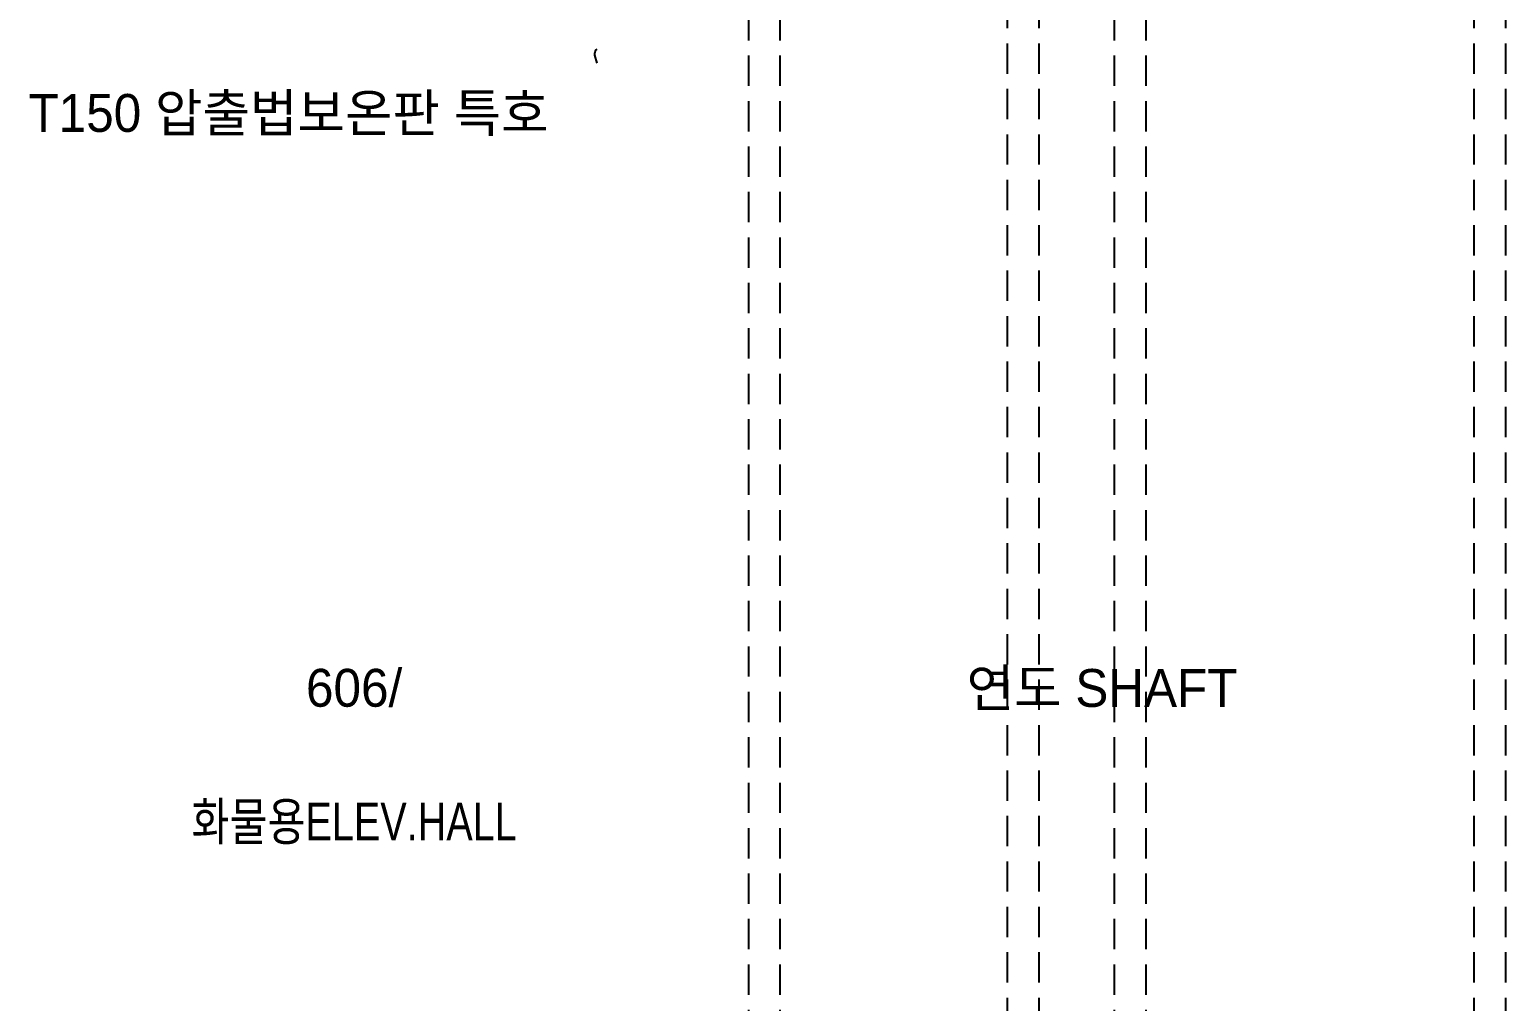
# Model space of a CAD drawing. Header units: millimetres. Extents: x -1320 to 172218, y -4077 to 50350.
# Drawn here: x 17749 to 23600, y 41275 to 45125 of the extents above; entities that cross this region are included whole.
import ezdxf
from ezdxf.enums import TextEntityAlignment as Align

# ---------------------------------------------------------------- set-up
doc = ezdxf.new("R2010")
doc.units = ezdxf.units.MM
doc.header["$LTSCALE"] = 60
doc.linetypes.add('ghid', pattern=[3, 2, -1])
doc.layers.add('A-연도', color=5, linetype='ghid')
doc.layers.add('ISL', color=251, linetype='Continuous')
doc.layers.add('NOPLOT-TEXT', color=11, linetype='Continuous', plot=False)
doc.layers.add('NOPLOT-단열', color=21, linetype='Continuous', plot=False)
doc.styles.add('Gtx', font='')
doc.styles.get('Gtx').set_extended_font_data('Dotum')

# ---------------------------------------------------------------- blocks, each defined once
blk = doc.blocks.new('A$Cfaa9afc1')
at = {"layer": 'A-연도', "elevation": 0}
for points in [[(3370, -6724.8), (3370, -40193.1), (2220, -40193.1), (2220, -6724.8)], [(2345, -40193.1), (2345, -6724.8)], [(3245, -6724.8), (3245, -40193.1)]]:
    blk.add_lwpolyline(points, dxfattribs=at)
blk = doc.blocks.new('A$Cc29243e6')
at = {"layer": 'A-연도'}
for points in [[(10720, -170), (10720, -33638.3), (9170, -33638.3), (9170, -170)], [(9295, -33638.3), (9295, -170)]]:
    blk.add_lwpolyline(points, dxfattribs=at)
at = {"layer": 'A-연도', "elevation": 0}
blk.add_lwpolyline([(10595, -170), (10595, -33638.3)], dxfattribs=at)

msp = doc.modelspace()

# ---------------------------------------------------------------- linework, layer by layer
at = {"layer": 'ISL', "elevation": 0}
msp.add_lwpolyline([(20000, 44991.7), (19990.6, 45023.3, -0.356254), (20000, 45047.4, -0.356254)], format="xyb", dxfattribs=at)

# ---------------------------------------------------------------- block references
at = {"layer": 'A-연도'}
for name, p in [('A$Cfaa9afc1', (18380, 55754.8)), ('A$Cc29243e6', (12880, 49200, 0))]:
    msp.add_blockref(name, p, dxfattribs=at)

# ---------------------------------------------------------------- texts
at = {"layer": 'NOPLOT-TEXT', "style": 'Gtx'}
for s, p in [('606/', (19036, 42520.5)), ('연도 SHAFT', (22000.8, 42520.5))]:
    msp.add_text(s, height=150, dxfattribs=at).set_placement(p, align=Align.MIDDLE)
at = {"layer": 'NOPLOT-TEXT', "style": 'Gtx', "width": 0.8}
msp.add_text('화물용ELEV.HALL', height=150, dxfattribs=at).set_placement((19036, 41989.4), align=Align.MIDDLE)
at = {"layer": 'NOPLOT-단열', "style": 'Gtx'}
msp.add_text('T150 압출법보온판 특호', height=150, dxfattribs=at).set_placement((17744.8, 44794.8), align=Align.MIDDLE_LEFT)

doc.saveas('drawing.dxf')
